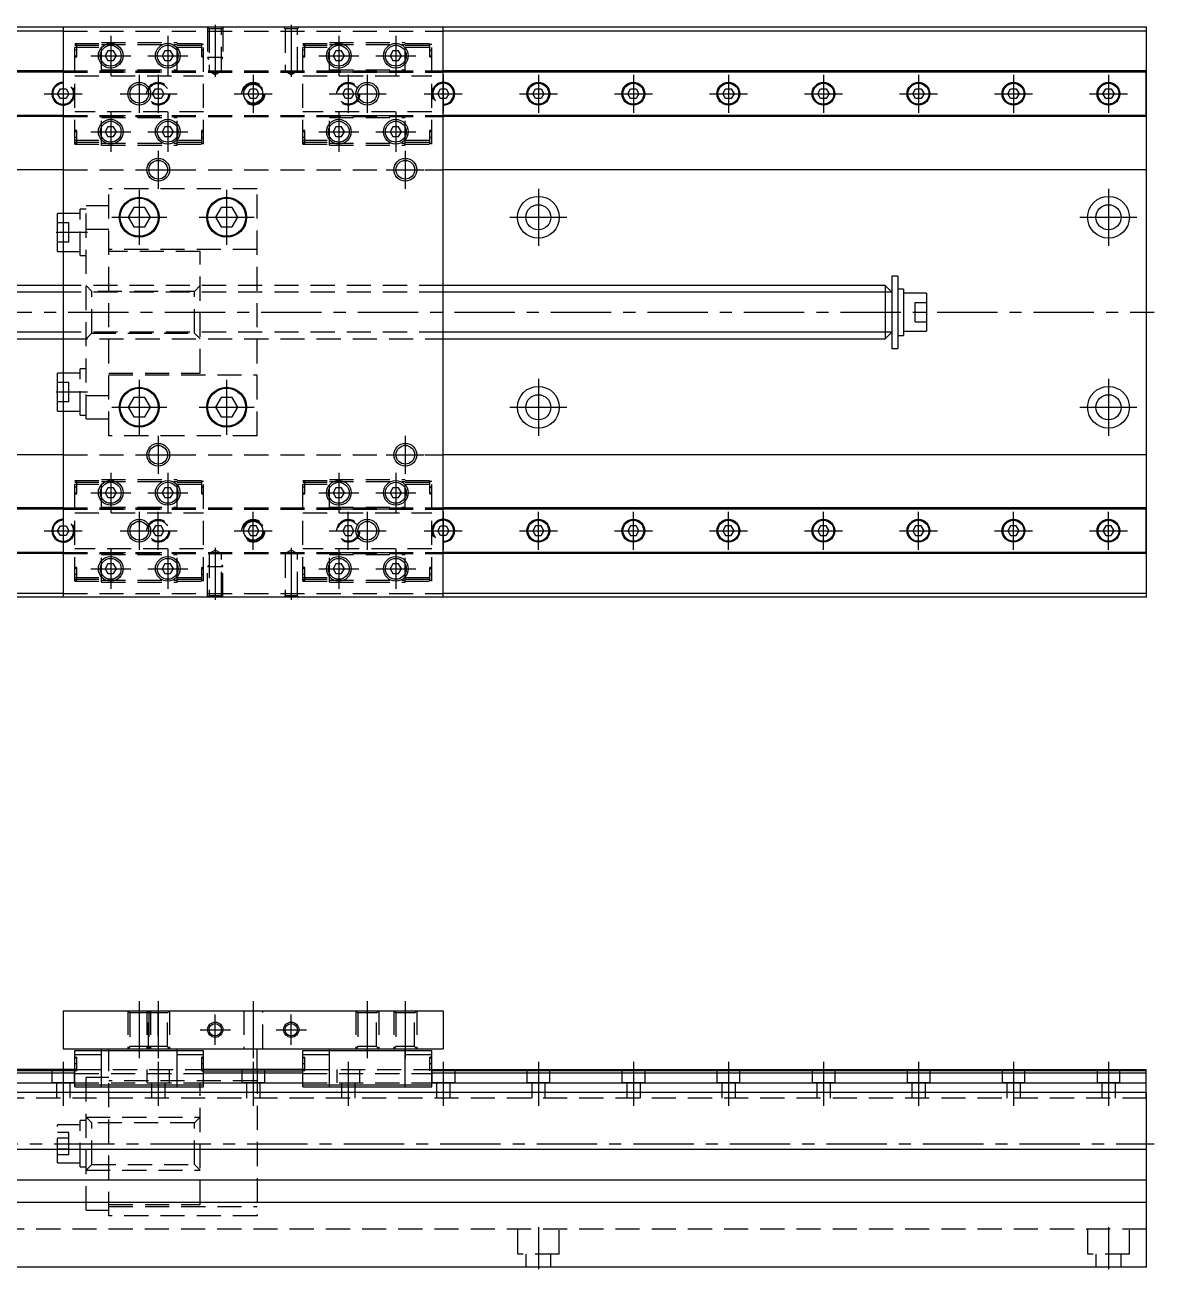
# Model space of a CAD drawing. Extents: x -2 to 832, y -8 to 344.
# Drawn here: x 534.8 to 831.9, y 17 to 344.4 of the extents above; entities that cross this region are included whole.
import ezdxf

# ---------------------------------------------------------------- set-up
doc = ezdxf.new("R2010")
doc.units = 0
doc.header["$LTSCALE"] = 0.5
doc.linetypes.add('CENTER', pattern=[50.8, 31.75, -6.35, 6.35, -6.35])
doc.linetypes.add('DASHED', pattern=[19.05, 12.7, -6.35])
for name, color, linetype in [('MSM_CENTER', 1, 'CENTER'), ('MSM_CONTINUOUS', 7, 'CONTINUOUS'), ('MSM_DASHED', 4, 'DASHED'), ('MSM_NARROW', 5, 'CONTINUOUS')]:
    doc.layers.add(name, color=color, linetype=linetype)

msp = doc.modelspace()

# ---------------------------------------------------------------- linework, layer by layer
at = {"layer": 'MSM_CENTER'}
for p, q in [((584.91, 344.4), (584.91, 330.72)), ((604.91, 344.4), (604.91, 330.72)), ((557.41, 341.53), (557.41, 331.03)), ((572.41, 341.53), (572.41, 331.03)), ((617.41, 341.53), (617.41, 331.03)), ((632.41, 341.53), (632.41, 331.03)), ((548.49, 337.78), (547.94, 337.78)), ((581.89, 337.78), (581.34, 337.78)), ((608.49, 337.78), (607.94, 337.78)), ((641.89, 337.78), (641.34, 337.78)), ((552.16, 336.28), (562.66, 336.28)), ((567.16, 336.28), (577.66, 336.28)), ((612.16, 336.28), (622.66, 336.28)), ((627.16, 336.28), (637.66, 336.28)), ((544.91, 331.28), (544.91, 321.28)), ((564.91, 331.28), (564.91, 321.28)), ((569.91, 331.28), (569.91, 321.28)), ((594.91, 331.28), (594.91, 321.28)), ((619.91, 331.28), (619.91, 321.28)), ((624.91, 331.28), (624.91, 321.28)), ((644.91, 331.28), (644.91, 321.28)), ((669.91, 331.28), (669.91, 321.28)), ((694.91, 331.28), (694.91, 321.28)), ((719.91, 331.28), (719.91, 321.28)), ((744.91, 331.28), (744.91, 321.28)), ((769.91, 331.28), (769.91, 321.28)), ((794.91, 331.28), (794.91, 321.28)), ((819.91, 331.28), (819.91, 321.28)), ((539.91, 326.28), (549.91, 326.28)), ((559.91, 326.28), (574.91, 326.28)), ((589.91, 326.28), (599.91, 326.28)), ((614.91, 326.28), (629.91, 326.28)), ((639.91, 326.28), (649.91, 326.28)), ((664.91, 326.28), (674.91, 326.28)), ((689.91, 326.28), (699.91, 326.28)), ((714.91, 326.28), (724.91, 326.28)), ((739.91, 326.28), (749.91, 326.28)), ((764.91, 326.28), (774.91, 326.28)), ((789.91, 326.28), (799.91, 326.28)), ((814.91, 326.28), (824.91, 326.28)), ((557.41, 321.53), (557.41, 311.03)), ((572.41, 321.53), (572.41, 311.03)), ((617.41, 321.53), (617.41, 311.03)), ((632.41, 321.53), (632.41, 311.03)), ((548.49, 314.78), (547.94, 314.78)), ((552.16, 316.28), (562.66, 316.28)), ((567.16, 316.28), (577.66, 316.28)), ((581.89, 314.78), (581.34, 314.78)), ((608.49, 314.78), (607.94, 314.78)), ((612.16, 316.28), (622.66, 316.28)), ((627.16, 316.28), (637.66, 316.28)), ((641.89, 314.78), (641.34, 314.78)), ((569.91, 311.28), (569.91, 301.28)), ((634.91, 311.28), (634.91, 301.28)), ((564.91, 306.28), (574.91, 306.28)), ((629.91, 306.28), (639.91, 306.28)), ((669.91, 301.28), (669.91, 286.28)), ((819.91, 301.28), (819.91, 286.28)), ((564.91, 301.03), (564.91, 286.53)), ((587.91, 301.03), (587.91, 286.53)), ((557.66, 293.78), (572.16, 293.78)), ((580.66, 293.78), (595.16, 293.78)), ((662.41, 293.78), (677.41, 293.78)), ((812.41, 293.78), (827.41, 293.78)), ((551.29, 289.78), (543.04, 289.78)), ((266.81, 268.78), (831.91, 268.78)), ((564.91, 251.03), (564.91, 236.53)), ((587.91, 251.03), (587.91, 236.53)), ((669.91, 251.28), (669.91, 236.28)), ((819.91, 251.28), (819.91, 236.28)), ((551.29, 247.78), (543.04, 247.78)), ((557.66, 243.78), (572.16, 243.78)), ((580.66, 243.78), (595.16, 243.78)), ((662.41, 243.78), (677.41, 243.78)), ((812.41, 243.78), (827.41, 243.78)), ((569.91, 236.28), (569.91, 226.28)), ((634.91, 236.28), (634.91, 226.28)), ((564.91, 231.28), (574.91, 231.28)), ((629.91, 231.28), (639.91, 231.28)), ((557.41, 226.53), (557.41, 216.03)), ((572.41, 226.53), (572.41, 216.03)), ((617.41, 226.53), (617.41, 216.03)), ((632.41, 226.53), (632.41, 216.03)), ((548.49, 222.78), (547.94, 222.78)), ((581.89, 222.78), (581.34, 222.78)), ((608.49, 222.78), (607.94, 222.78)), ((641.89, 222.78), (641.34, 222.78)), ((552.16, 221.28), (562.66, 221.28)), ((567.16, 221.28), (577.66, 221.28)), ((612.16, 221.28), (622.66, 221.28)), ((627.16, 221.28), (637.66, 221.28)), ((544.91, 216.28), (544.91, 206.28)), ((564.91, 216.28), (564.91, 206.28)), ((569.91, 206.28), (569.91, 216.28)), ((594.91, 206.28), (594.91, 216.28)), ((619.91, 206.28), (619.91, 216.28)), ((624.91, 216.28), (624.91, 206.28)), ((644.91, 216.28), (644.91, 206.28)), ((669.91, 206.28), (669.91, 216.28)), ((694.91, 206.28), (694.91, 216.28)), ((719.91, 206.28), (719.91, 216.28)), ((744.91, 206.28), (744.91, 216.28)), ((769.91, 206.28), (769.91, 216.28)), ((794.91, 206.28), (794.91, 216.28)), ((819.91, 206.28), (819.91, 216.28)), ((539.91, 211.28), (549.91, 211.28)), ((559.91, 211.28), (574.91, 211.28)), ((589.91, 211.28), (599.91, 211.28)), ((614.91, 211.28), (629.91, 211.28)), ((639.91, 211.28), (649.91, 211.28)), ((664.91, 211.28), (674.91, 211.28)), ((689.91, 211.28), (699.91, 211.28)), ((714.91, 211.28), (724.91, 211.28)), ((739.91, 211.28), (749.91, 211.28)), ((764.91, 211.28), (774.91, 211.28)), ((789.91, 211.28), (799.91, 211.28)), ((814.91, 211.28), (824.91, 211.28)), ((557.41, 206.53), (557.41, 196.03)), ((572.41, 206.53), (572.41, 196.03)), ((584.91, 206.83), (584.91, 193.15)), ((604.91, 206.83), (604.91, 193.15)), ((617.41, 206.53), (617.41, 196.03)), ((632.41, 206.53), (632.41, 196.03)), ((548.49, 199.78), (547.94, 199.78)), ((552.16, 201.28), (562.66, 201.28)), ((567.16, 201.28), (577.66, 201.28)), ((581.89, 199.78), (581.34, 199.78)), ((608.49, 199.78), (607.94, 199.78)), ((612.16, 201.28), (622.66, 201.28)), ((627.16, 201.28), (637.66, 201.28)), ((641.89, 199.78), (641.34, 199.78)), ((564.91, 87.5), (564.91, 72.5)), ((569.91, 87.5), (569.91, 72.5)), ((594.91, 87.5), (594.91, 72.5)), ((624.91, 87.5), (624.91, 72.5)), ((634.91, 87.5), (634.91, 72.5)), ((584.91, 76), (584.91, 84)), ((604.91, 76), (604.91, 84)), ((580.91, 80), (588.91, 80)), ((600.91, 80), (608.91, 80)), ((544.91, 71.5), (544.91, 60)), ((548.49, 71), (547.94, 71)), ((569.91, 71.5), (569.91, 60)), ((581.89, 71), (581.34, 71)), ((594.91, 71.5), (594.91, 60)), ((608.49, 71), (607.94, 71)), ((619.91, 71.5), (619.91, 60)), ((641.89, 71), (641.34, 71)), ((644.91, 71.5), (644.91, 60)), ((669.91, 71.5), (669.91, 60)), ((694.91, 71.5), (694.91, 60)), ((719.91, 71.5), (719.91, 60)), ((744.91, 71.5), (744.91, 60)), ((769.91, 71.5), (769.91, 60)), ((794.91, 71.5), (794.91, 60)), ((819.91, 71.5), (819.91, 60)), ((288.51, 50), (831.91, 50)), ((669.91, 28), (669.91, 17)), ((819.91, 28), (819.91, 17))]:
    msp.add_line(p, q, dxfattribs=at)
at = {"layer": 'MSM_CONTINUOUS'}
for p, q in [((829.91, 343.78), (359.96, 343.78)), ((544.91, 343.78), (544.91, 193.78)), ((644.91, 193.78), (644.91, 343.78)), ((829.91, 193.78), (829.91, 343.78)), ((544.91, 342.78), (359.91, 342.78)), ((829.91, 342.78), (644.91, 342.78)), ((556.67, 337.56), (555.94, 336.28)), ((558.15, 337.56), (556.67, 337.56)), ((558.89, 336.28), (558.15, 337.56)), ((571.67, 337.56), (570.94, 336.28)), ((573.15, 337.56), (571.67, 337.56)), ((573.89, 336.28), (573.15, 337.56)), ((616.67, 337.56), (615.94, 336.28)), ((618.15, 337.56), (616.67, 337.56)), ((618.89, 336.28), (618.15, 337.56)), ((631.67, 337.56), (630.94, 336.28)), ((633.15, 337.56), (631.67, 337.56)), ((633.89, 336.28), (633.15, 337.56)), ((555.94, 336.28), (556.67, 335)), ((556.67, 335), (558.15, 335)), ((558.15, 335), (558.89, 336.28)), ((570.94, 336.28), (571.67, 335)), ((571.67, 335), (573.15, 335)), ((573.15, 335), (573.89, 336.28)), ((615.94, 336.28), (616.67, 335)), ((616.67, 335), (618.15, 335)), ((618.15, 335), (618.89, 336.28)), ((630.94, 336.28), (631.67, 335)), ((631.67, 335), (633.15, 335)), ((633.15, 335), (633.89, 336.28)), ((544.91, 332.28), (359.91, 332.28)), ((544.91, 331.98), (359.91, 331.98)), ((829.91, 332.28), (644.91, 332.28)), ((829.86, 331.98), (644.91, 331.98)), ((829.86, 320.28), (829.86, 332.28)), ((543.44, 326.28), (544.17, 327.56)), ((544.17, 327.56), (544.91, 327.56)), ((593.44, 326.28), (594.17, 327.56)), ((594.17, 327.56), (595.65, 327.56)), ((595.65, 327.56), (596.39, 326.28)), ((644.91, 327.56), (645.65, 327.56)), ((645.65, 327.56), (646.39, 326.28)), ((668.44, 326.28), (669.17, 327.56)), ((669.17, 327.56), (670.65, 327.56)), ((670.65, 327.56), (671.39, 326.28)), ((693.44, 326.28), (694.17, 327.56)), ((694.17, 327.56), (695.65, 327.56)), ((695.65, 327.56), (696.39, 326.28)), ((718.44, 326.28), (719.17, 327.56)), ((719.17, 327.56), (720.65, 327.56)), ((720.65, 327.56), (721.39, 326.28)), ((743.44, 326.28), (744.17, 327.56)), ((744.17, 327.56), (745.65, 327.56)), ((745.65, 327.56), (746.39, 326.28)), ((768.44, 326.28), (769.17, 327.56)), ((769.17, 327.56), (770.65, 327.56)), ((770.65, 327.56), (771.39, 326.28)), ((793.44, 326.28), (794.17, 327.56)), ((794.17, 327.56), (795.65, 327.56)), ((795.65, 327.56), (796.39, 326.28)), ((818.44, 326.28), (819.17, 327.56)), ((819.17, 327.56), (820.65, 327.56)), ((820.65, 327.56), (821.39, 326.28)), ((544.17, 325), (543.44, 326.28)), ((544.91, 325), (544.17, 325)), ((594.17, 325), (593.44, 326.28)), ((595.65, 325), (594.17, 325)), ((596.39, 326.28), (595.65, 325)), ((645.65, 325), (644.91, 325)), ((646.39, 326.28), (645.65, 325)), ((669.17, 325), (668.44, 326.28)), ((670.65, 325), (669.17, 325)), ((671.39, 326.28), (670.65, 325)), ((694.17, 325), (693.44, 326.28)), ((695.65, 325), (694.17, 325)), ((696.39, 326.28), (695.65, 325)), ((719.17, 325), (718.44, 326.28)), ((720.65, 325), (719.17, 325)), ((721.39, 326.28), (720.65, 325)), ((744.17, 325), (743.44, 326.28)), ((745.65, 325), (744.17, 325)), ((746.39, 326.28), (745.65, 325)), ((769.17, 325), (768.44, 326.28)), ((770.65, 325), (769.17, 325)), ((771.39, 326.28), (770.65, 325)), ((794.17, 325), (793.44, 326.28)), ((795.65, 325), (794.17, 325)), ((796.39, 326.28), (795.65, 325)), ((819.17, 325), (818.44, 326.28)), ((820.65, 325), (819.17, 325)), ((821.39, 326.28), (820.65, 325)), ((544.91, 320.58), (359.91, 320.58)), ((544.91, 320.28), (359.91, 320.28)), ((829.86, 320.58), (644.91, 320.58)), ((829.86, 320.28), (644.91, 320.28)), ((556.67, 317.56), (555.94, 316.28)), ((555.94, 316.28), (556.67, 315)), ((558.15, 317.56), (556.67, 317.56)), ((556.67, 315), (558.15, 315)), ((558.89, 316.28), (558.15, 317.56)), ((558.15, 315), (558.89, 316.28)), ((571.67, 317.56), (570.94, 316.28)), ((570.94, 316.28), (571.67, 315)), ((573.15, 317.56), (571.67, 317.56)), ((571.67, 315), (573.15, 315)), ((573.89, 316.28), (573.15, 317.56)), ((573.15, 315), (573.89, 316.28)), ((616.67, 317.56), (615.94, 316.28)), ((615.94, 316.28), (616.67, 315)), ((618.15, 317.56), (616.67, 317.56)), ((616.67, 315), (618.15, 315)), ((618.89, 316.28), (618.15, 317.56)), ((618.15, 315), (618.89, 316.28)), ((631.67, 317.56), (630.94, 316.28)), ((630.94, 316.28), (631.67, 315)), ((633.15, 317.56), (631.67, 317.56)), ((631.67, 315), (633.15, 315)), ((633.89, 316.28), (633.15, 317.56)), ((633.15, 315), (633.89, 316.28)), ((544.91, 306.28), (359.91, 306.28)), ((829.91, 306.28), (644.91, 306.28)), ((543.41, 284.78), (543.41, 294.78)), ((544.91, 294.78), (543.41, 294.78)), ((563.45, 296.32), (561.98, 293.78)), ((566.38, 296.32), (563.45, 296.32)), ((567.85, 293.78), (566.38, 296.32)), ((586.45, 296.32), (584.98, 293.78)), ((589.38, 296.32), (586.45, 296.32)), ((590.85, 293.78), (589.38, 296.32)), ((561.98, 293.78), (563.45, 291.24)), ((566.38, 291.24), (567.85, 293.78)), ((584.98, 293.78), (586.45, 291.24)), ((589.38, 291.24), (590.85, 293.78)), ((563.45, 291.24), (566.38, 291.24)), ((586.45, 291.24), (589.38, 291.24)), ((543.41, 284.78), (544.91, 284.78)), ((544.91, 275.78), (359.91, 275.78)), ((761.16, 275.78), (644.91, 275.78)), ((762.91, 274.03), (761.16, 275.78)), ((761.16, 275.78), (761.16, 261.78)), ((762.91, 278.28), (762.91, 259.28)), ((764.51, 278.28), (762.91, 278.28)), ((764.51, 278.28), (764.51, 259.28)), ((766.01, 274.88), (764.51, 274.88)), ((766.01, 274.88), (766.01, 262.68)), ((772.01, 273.78), (766.01, 273.78)), ((772.01, 273.78), (772.01, 263.78)), ((761.16, 261.78), (762.91, 263.53)), ((764.51, 262.68), (766.01, 262.68)), ((766.01, 263.78), (772.01, 263.78)), ((359.91, 261.78), (544.91, 261.78)), ((644.91, 261.78), (761.16, 261.78)), ((762.91, 259.28), (764.51, 259.28)), ((544.91, 252.78), (543.41, 252.78)), ((543.41, 242.78), (543.41, 252.78)), ((563.45, 246.32), (561.98, 243.78)), ((566.38, 246.32), (563.45, 246.32)), ((567.85, 243.78), (566.38, 246.32)), ((586.45, 246.32), (584.98, 243.78)), ((589.38, 246.32), (586.45, 246.32)), ((590.85, 243.78), (589.38, 246.32)), ((543.41, 242.78), (544.91, 242.78)), ((561.98, 243.78), (563.45, 241.24)), ((566.38, 241.24), (567.85, 243.78)), ((584.98, 243.78), (586.45, 241.24)), ((589.38, 241.24), (590.85, 243.78)), ((563.45, 241.24), (566.38, 241.24)), ((586.45, 241.24), (589.38, 241.24)), ((544.91, 231.28), (359.91, 231.28)), ((829.91, 231.28), (644.91, 231.28)), ((556.67, 222.56), (555.94, 221.28)), ((555.94, 221.28), (556.67, 220)), ((558.15, 222.56), (556.67, 222.56)), ((556.67, 220), (558.15, 220)), ((558.89, 221.28), (558.15, 222.56)), ((558.15, 220), (558.89, 221.28)), ((571.67, 222.56), (570.94, 221.28)), ((570.94, 221.28), (571.67, 220)), ((573.15, 222.56), (571.67, 222.56)), ((571.67, 220), (573.15, 220)), ((573.89, 221.28), (573.15, 222.56)), ((573.15, 220), (573.89, 221.28)), ((616.67, 222.56), (615.94, 221.28)), ((615.94, 221.28), (616.67, 220)), ((618.15, 222.56), (616.67, 222.56)), ((616.67, 220), (618.15, 220)), ((618.89, 221.28), (618.15, 222.56)), ((618.15, 220), (618.89, 221.28)), ((631.67, 222.56), (630.94, 221.28)), ((630.94, 221.28), (631.67, 220)), ((633.15, 222.56), (631.67, 222.56)), ((631.67, 220), (633.15, 220)), ((633.89, 221.28), (633.15, 222.56)), ((633.15, 220), (633.89, 221.28)), ((544.91, 217.28), (359.91, 217.28)), ((544.91, 216.98), (359.91, 216.98)), ((829.86, 217.28), (644.91, 217.28)), ((829.86, 216.98), (644.91, 216.98)), ((829.86, 205.28), (829.86, 217.28)), ((543.44, 211.28), (544.17, 212.56)), ((544.17, 210), (543.44, 211.28)), ((544.17, 212.56), (544.91, 212.56)), ((544.91, 210), (544.17, 210)), ((594.17, 212.56), (593.44, 211.28)), ((593.44, 211.28), (594.17, 210)), ((595.65, 212.56), (594.17, 212.56)), ((594.17, 210), (595.65, 210)), ((596.39, 211.28), (595.65, 212.56)), ((595.65, 210), (596.39, 211.28)), ((644.91, 212.56), (645.65, 212.56)), ((645.65, 210), (644.91, 210)), ((645.65, 212.56), (646.39, 211.28)), ((646.39, 211.28), (645.65, 210)), ((669.17, 212.56), (668.44, 211.28)), ((668.44, 211.28), (669.17, 210)), ((670.65, 212.56), (669.17, 212.56)), ((669.17, 210), (670.65, 210)), ((671.39, 211.28), (670.65, 212.56)), ((670.65, 210), (671.39, 211.28)), ((694.17, 212.56), (693.44, 211.28)), ((693.44, 211.28), (694.17, 210)), ((695.65, 212.56), (694.17, 212.56)), ((694.17, 210), (695.65, 210)), ((696.39, 211.28), (695.65, 212.56)), ((695.65, 210), (696.39, 211.28)), ((719.17, 212.56), (718.44, 211.28)), ((718.44, 211.28), (719.17, 210)), ((720.65, 212.56), (719.17, 212.56)), ((719.17, 210), (720.65, 210)), ((721.39, 211.28), (720.65, 212.56)), ((720.65, 210), (721.39, 211.28)), ((744.17, 212.56), (743.44, 211.28)), ((743.44, 211.28), (744.17, 210)), ((745.65, 212.56), (744.17, 212.56)), ((744.17, 210), (745.65, 210)), ((746.39, 211.28), (745.65, 212.56)), ((745.65, 210), (746.39, 211.28)), ((769.17, 212.56), (768.44, 211.28)), ((768.44, 211.28), (769.17, 210)), ((770.65, 212.56), (769.17, 212.56)), ((769.17, 210), (770.65, 210)), ((771.39, 211.28), (770.65, 212.56)), ((770.65, 210), (771.39, 211.28)), ((794.17, 212.56), (793.44, 211.28)), ((793.44, 211.28), (794.17, 210)), ((795.65, 212.56), (794.17, 212.56)), ((794.17, 210), (795.65, 210)), ((796.39, 211.28), (795.65, 212.56)), ((795.65, 210), (796.39, 211.28)), ((819.17, 212.56), (818.44, 211.28)), ((818.44, 211.28), (819.17, 210)), ((820.65, 212.56), (819.17, 212.56)), ((819.17, 210), (820.65, 210)), ((821.39, 211.28), (820.65, 212.56)), ((820.65, 210), (821.39, 211.28)), ((544.91, 205.58), (359.91, 205.58)), ((544.91, 205.28), (359.91, 205.28)), ((829.86, 205.58), (644.91, 205.58)), ((829.91, 205.28), (644.91, 205.28)), ((556.67, 202.56), (555.94, 201.28)), ((555.94, 201.28), (556.67, 200)), ((558.15, 202.56), (556.67, 202.56)), ((556.67, 200), (558.15, 200)), ((558.89, 201.28), (558.15, 202.56)), ((558.15, 200), (558.89, 201.28)), ((571.67, 202.56), (570.94, 201.28)), ((570.94, 201.28), (571.67, 200)), ((573.15, 202.56), (571.67, 202.56)), ((571.67, 200), (573.15, 200)), ((573.89, 201.28), (573.15, 202.56)), ((573.15, 200), (573.89, 201.28)), ((616.67, 202.56), (615.94, 201.28)), ((615.94, 201.28), (616.67, 200)), ((618.15, 202.56), (616.67, 202.56)), ((616.67, 200), (618.15, 200)), ((618.89, 201.28), (618.15, 202.56)), ((618.15, 200), (618.89, 201.28)), ((631.67, 202.56), (630.94, 201.28)), ((630.94, 201.28), (631.67, 200)), ((633.15, 202.56), (631.67, 202.56)), ((631.67, 200), (633.15, 200)), ((633.89, 201.28), (633.15, 202.56)), ((633.15, 200), (633.89, 201.28)), ((544.91, 194.78), (359.91, 194.78)), ((829.91, 193.78), (359.96, 193.78)), ((829.91, 194.78), (644.91, 194.78)), ((544.91, 85), (544.91, 75)), ((544.91, 85), (644.91, 85)), ((644.91, 85), (644.91, 75)), ((544.91, 75), (644.91, 75)), ((547.96, 74.5), (581.86, 74.5)), ((547.96, 65), (547.96, 74.5)), ((547.96, 73.5), (554.96, 73.5)), ((547.96, 72.8), (548.46, 72.8)), ((548.46, 72.5), (547.96, 72.5)), ((548.46, 69.2), (548.46, 72.8)), ((554.96, 65), (554.96, 75)), ((574.86, 65), (574.86, 75)), ((574.86, 73.5), (581.86, 73.5)), ((581.36, 69.2), (581.36, 72.8)), ((581.86, 72.8), (581.36, 72.8)), ((581.86, 72.5), (581.36, 72.5)), ((581.86, 65), (581.86, 74.5)), ((595.91, 69.5), (595.91, 75)), ((607.96, 65), (607.96, 74.5)), ((607.96, 74.5), (641.86, 74.5)), ((607.96, 73.5), (614.96, 73.5)), ((607.96, 72.8), (608.46, 72.8)), ((608.46, 72.5), (607.96, 72.5)), ((608.46, 69.2), (608.46, 72.8)), ((614.96, 65), (614.96, 75)), ((634.86, 65), (634.86, 75)), ((634.86, 73.5), (641.86, 73.5)), ((641.86, 72.8), (641.36, 72.8)), ((641.36, 69.2), (641.36, 72.8)), ((641.86, 72.5), (641.36, 72.5)), ((641.86, 65), (641.86, 74.5)), ((548.46, 69.5), (359.91, 69.5)), ((548.46, 69.2), (359.91, 69.2)), ((548.46, 69.2), (547.96, 69.2)), ((608.46, 69.5), (581.36, 69.5)), ((581.36, 69.2), (607.96, 69.2)), ((581.36, 69.2), (581.86, 69.2)), ((608.46, 69.2), (607.96, 69.2)), ((641.36, 69.5), (829.86, 69.5)), ((829.86, 69.2), (641.86, 69.2)), ((829.86, 63.5), (829.86, 69.5)), ((547.96, 68.55), (359.91, 68.55)), ((547.96, 65.95), (359.91, 65.95)), ((547.96, 65.5), (581.86, 65.5)), ((607.96, 68.55), (581.86, 68.55)), ((607.96, 65.95), (581.86, 65.95)), ((607.96, 65.5), (641.86, 65.5)), ((829.86, 68.55), (641.86, 68.55)), ((829.86, 65.95), (641.86, 65.95)), ((829.91, 63.5), (359.91, 63.5)), ((547.96, 65), (581.86, 65)), ((607.96, 65), (641.86, 65)), ((829.91, 17.5), (829.91, 63.5)), ((829.91, 48.5), (359.91, 48.5)), ((359.91, 40.5), (829.91, 40.5)), ((829.91, 34.5), (359.91, 34.5)), ((829.91, 17.5), (359.91, 17.5))]:
    msp.add_line(p, q, dxfattribs=at)
for centre, radius in [((557.41, 336.28), 3.25), ((557.41, 336.28), 2.75), ((572.41, 336.28), 3.25), ((572.41, 336.28), 2.75), ((617.41, 336.28), 3.25), ((617.41, 336.28), 2.75), ((632.41, 336.28), 3.25), ((632.41, 336.28), 2.75), ((564.91, 326.28), 2.46), ((594.91, 326.28), 2.5), ((624.91, 326.28), 2.46), ((669.91, 326.28), 3), ((669.91, 326.28), 2.75), ((694.91, 326.28), 3), ((694.91, 326.28), 2.75), ((719.91, 326.28), 3), ((719.91, 326.28), 2.75), ((744.91, 326.28), 3), ((744.91, 326.28), 2.75), ((769.91, 326.28), 3), ((769.91, 326.28), 2.75), ((794.91, 326.28), 3), ((794.91, 326.28), 2.75), ((819.91, 326.28), 3), ((819.91, 326.28), 2.75), ((557.41, 316.28), 3.25), ((557.41, 316.28), 2.75), ((572.41, 316.28), 3.25), ((572.41, 316.28), 2.75), ((617.41, 316.28), 3.25), ((617.41, 316.28), 2.75), ((632.41, 316.28), 3.25), ((632.41, 316.28), 2.75), ((569.91, 306.28), 2.46), ((634.91, 306.28), 2.46), ((564.91, 293.78), 5.25), ((564.91, 293.78), 5), ((587.91, 293.78), 5.25), ((587.91, 293.78), 5), ((669.91, 293.78), 5.5), ((819.91, 293.78), 5.5), ((669.91, 293.78), 3.3), ((819.91, 293.78), 3.3), ((564.91, 243.78), 5.25), ((587.91, 243.78), 5.25), ((669.91, 243.78), 5.5), ((819.91, 243.78), 5.5), ((564.91, 243.78), 5), ((587.91, 243.78), 5), ((669.91, 243.78), 3.3), ((819.91, 243.78), 3.3), ((569.91, 231.28), 2.46), ((634.91, 231.28), 2.46), ((557.41, 221.28), 3.25), ((557.41, 221.28), 2.75), ((572.41, 221.28), 3.25), ((572.41, 221.28), 2.75), ((617.41, 221.28), 3.25), ((617.41, 221.28), 2.75), ((632.41, 221.28), 3.25), ((632.41, 221.28), 2.75), ((564.91, 211.28), 2.46), ((594.91, 211.28), 2.5), ((624.91, 211.28), 2.46), ((669.91, 211.28), 3), ((669.91, 211.28), 2.75), ((694.91, 211.28), 3), ((694.91, 211.28), 2.75), ((719.91, 211.28), 3), ((719.91, 211.28), 2.75), ((744.91, 211.28), 3), ((744.91, 211.28), 2.75), ((769.91, 211.28), 3), ((769.91, 211.28), 2.75), ((794.91, 211.28), 3), ((794.91, 211.28), 2.75), ((819.91, 211.28), 3), ((819.91, 211.28), 2.75), ((557.41, 201.28), 3.25), ((557.41, 201.28), 2.75), ((572.41, 201.28), 3.25), ((572.41, 201.28), 2.75), ((617.41, 201.28), 3.25), ((617.41, 201.28), 2.75), ((632.41, 201.28), 3.25), ((632.41, 201.28), 2.75), ((584.91, 80), 1.62), ((604.91, 80), 1.62)]:
    msp.add_circle(centre, radius, dxfattribs=at)
for centre, radius, start, end in [((544.91, 326.28), 3, 90, 270), ((544.91, 326.28), 2.75, 90, 270), ((644.91, 326.28), 3, 270, 90), ((644.91, 326.28), 2.75, 270, 90), ((544.91, 211.28), 3, 90, 270), ((544.91, 211.28), 2.75, 90, 270), ((644.91, 211.28), 3, 270, 90), ((644.91, 211.28), 2.75, 270, 90)]:
    msp.add_arc(centre, radius, start, end, dxfattribs=at)
at = {"layer": 'MSM_DASHED'}
for p, q in [((582.91, 343.78), (583.29, 343.4)), ((582.91, 343.78), (582.91, 335.78)), ((586.53, 343.4), (586.91, 343.78)), ((586.91, 343.78), (586.91, 335.78)), ((602.91, 343.78), (603.29, 343.4)), ((606.53, 343.4), (606.91, 343.78)), ((544.91, 342.78), (644.91, 342.78)), ((583.29, 343.4), (583.29, 332.28)), ((586.53, 343.4), (583.29, 343.4)), ((586.53, 332.28), (586.53, 343.4)), ((603.29, 343.4), (603.29, 332.28)), ((606.53, 343.4), (603.29, 343.4)), ((606.53, 332.28), (606.53, 343.4)), ((547.96, 313.03), (547.96, 339.53)), ((547.96, 339.53), (554.96, 339.53)), ((548.46, 339.28), (547.96, 339.28)), ((547.96, 339.03), (554.96, 339.03)), ((547.96, 338.53), (554.96, 338.53)), ((548.46, 337.78), (547.96, 337.78)), ((548.46, 335.98), (548.46, 339.53)), ((554.96, 339.78), (574.86, 339.78)), ((554.96, 332.03), (554.96, 339.78)), ((554.96, 339.28), (574.86, 339.28)), ((574.86, 332.03), (574.86, 339.78)), ((574.86, 339.53), (581.86, 339.53)), ((574.86, 339.03), (581.86, 339.03)), ((574.86, 338.53), (581.86, 338.53)), ((581.36, 335.98), (581.36, 339.53)), ((581.86, 339.28), (581.36, 339.28)), ((581.36, 337.78), (581.86, 337.78)), ((581.86, 313.03), (581.86, 339.53)), ((607.96, 339.53), (614.96, 339.53)), ((607.96, 313.03), (607.96, 339.53)), ((608.46, 339.28), (607.96, 339.28)), ((607.96, 339.03), (614.96, 339.03)), ((607.96, 338.53), (614.96, 338.53)), ((608.46, 337.78), (607.96, 337.78)), ((608.46, 335.98), (608.46, 339.53)), ((614.96, 339.78), (634.86, 339.78)), ((614.96, 332.03), (614.96, 339.78)), ((614.96, 339.28), (634.86, 339.28)), ((634.86, 332.03), (634.86, 339.78)), ((634.86, 339.53), (641.86, 339.53)), ((634.86, 339.03), (641.86, 339.03)), ((634.86, 338.53), (641.86, 338.53)), ((641.36, 335.98), (641.36, 339.53)), ((641.86, 339.28), (641.36, 339.28)), ((641.36, 337.78), (641.86, 337.78)), ((641.86, 313.03), (641.86, 339.53)), ((547.96, 336.28), (548.46, 336.28)), ((547.96, 335.98), (548.46, 335.98)), ((581.36, 336.28), (581.86, 336.28)), ((581.36, 335.98), (581.86, 335.98)), ((586.91, 335.78), (582.91, 335.78)), ((583.29, 335.28), (582.91, 335.78)), ((586.53, 335.28), (586.91, 335.78)), ((607.96, 336.28), (608.46, 336.28)), ((607.96, 335.98), (608.46, 335.98)), ((641.36, 336.28), (641.86, 336.28)), ((641.36, 335.98), (641.86, 335.98)), ((544.91, 332.28), (644.91, 332.28)), ((544.91, 331.98), (644.91, 331.98)), ((547.96, 331.03), (581.86, 331.03)), ((554.96, 332.53), (574.86, 332.53)), ((554.96, 332.03), (574.86, 332.03)), ((583.29, 332.28), (584.91, 331.34)), ((584.91, 331.34), (586.53, 332.28)), ((603.29, 332.28), (604.91, 331.34)), ((604.91, 331.34), (606.53, 332.28)), ((607.96, 331.03), (641.86, 331.03)), ((614.96, 332.53), (634.86, 332.53)), ((614.96, 332.03), (634.86, 332.03)), ((544.91, 329.43), (544.91, 323.13)), ((544.91, 327.56), (545.65, 327.56)), ((545.65, 327.56), (546.39, 326.28)), ((568.44, 326.28), (569.17, 327.56)), ((569.17, 327.56), (570.65, 327.56)), ((570.65, 327.56), (571.39, 326.28)), ((618.44, 326.28), (619.17, 327.56)), ((619.17, 327.56), (620.65, 327.56)), ((620.65, 327.56), (621.39, 326.28)), ((643.44, 326.28), (644.17, 327.56)), ((644.17, 327.56), (644.91, 327.56)), ((545.65, 325), (544.91, 325)), ((546.39, 326.28), (545.65, 325)), ((569.17, 325), (568.44, 326.28)), ((570.65, 325), (569.17, 325)), ((571.39, 326.28), (570.65, 325)), ((619.17, 325), (618.44, 326.28)), ((620.65, 325), (619.17, 325)), ((621.39, 326.28), (620.65, 325)), ((644.17, 325), (643.44, 326.28)), ((644.91, 325), (644.17, 325)), ((581.86, 321.53), (547.96, 321.53)), ((641.86, 321.53), (607.96, 321.53)), ((544.91, 320.58), (644.91, 320.58)), ((544.91, 320.28), (644.91, 320.28)), ((554.96, 320.53), (574.86, 320.53)), ((554.96, 312.78), (554.96, 320.53)), ((554.96, 320.03), (574.86, 320.03)), ((574.86, 312.78), (574.86, 320.53)), ((614.96, 320.53), (634.86, 320.53)), ((614.96, 312.78), (614.96, 320.53)), ((614.96, 320.03), (634.86, 320.03)), ((634.86, 312.78), (634.86, 320.53)), ((548.46, 316.58), (547.96, 316.58)), ((548.46, 316.28), (547.96, 316.28)), ((548.46, 314.78), (547.96, 314.78)), ((548.46, 313.03), (548.46, 316.58)), ((581.36, 313.03), (581.36, 316.58)), ((581.86, 316.58), (581.36, 316.58)), ((581.86, 316.28), (581.36, 316.28)), ((581.36, 314.78), (581.86, 314.78)), ((608.46, 316.58), (607.96, 316.58)), ((608.46, 316.28), (607.96, 316.28)), ((608.46, 314.78), (607.96, 314.78)), ((608.46, 313.03), (608.46, 316.58)), ((641.36, 313.03), (641.36, 316.58)), ((641.86, 316.58), (641.36, 316.58)), ((641.86, 316.28), (641.36, 316.28)), ((641.36, 314.78), (641.86, 314.78)), ((547.96, 314.03), (554.96, 314.03)), ((547.96, 313.53), (554.96, 313.53)), ((547.96, 313.28), (548.46, 313.28)), ((547.96, 313.03), (554.96, 313.03)), ((554.96, 313.28), (574.86, 313.28)), ((554.96, 312.78), (574.86, 312.78)), ((574.86, 314.03), (581.86, 314.03)), ((574.86, 313.53), (581.86, 313.53)), ((574.86, 313.03), (581.86, 313.03)), ((581.36, 313.28), (581.86, 313.28)), ((607.96, 314.03), (614.96, 314.03)), ((607.96, 313.53), (614.96, 313.53)), ((607.96, 313.28), (608.46, 313.28)), ((607.96, 313.03), (614.96, 313.03)), ((614.96, 313.28), (634.86, 313.28)), ((614.96, 312.78), (634.86, 312.78)), ((634.86, 314.03), (641.86, 314.03)), ((634.86, 313.53), (641.86, 313.53)), ((634.86, 313.03), (641.86, 313.03)), ((641.36, 313.28), (641.86, 313.28)), ((544.91, 306.28), (644.91, 306.28)), ((595.91, 301.28), (556.91, 301.28)), ((556.91, 236.28), (556.91, 301.28)), ((595.91, 236.28), (595.91, 301.28)), ((549.41, 294.78), (544.91, 294.78)), ((549.41, 283.68), (549.41, 295.88)), ((550.91, 295.88), (549.41, 295.88)), ((556.91, 296.78), (550.91, 296.78)), ((550.91, 240.78), (550.91, 296.78)), ((546.41, 292.32), (543.41, 292.32)), ((546.41, 287.24), (546.41, 292.32)), ((546.41, 289.78), (543.41, 289.78)), ((550.91, 290.63), (556.91, 290.63)), ((546.41, 287.24), (543.41, 287.24)), ((595.91, 285.28), (556.91, 285.28)), ((544.91, 284.78), (549.41, 284.78)), ((549.41, 283.68), (550.91, 283.68)), ((580.91, 284.78), (556.91, 284.78)), ((580.91, 252.78), (580.91, 284.78)), ((644.91, 275.78), (544.91, 275.78)), ((552.41, 274.28), (550.91, 275.78)), ((580.91, 275.78), (579.41, 274.28)), ((644.91, 274.03), (544.91, 274.03)), ((579.41, 274.28), (552.41, 274.28)), ((552.41, 263.28), (552.41, 274.28)), ((579.41, 263.28), (579.41, 274.28)), ((769.01, 271.32), (772.01, 271.32)), ((769.01, 266.24), (769.01, 271.32)), ((769.01, 268.78), (772.01, 268.78)), ((769.01, 266.24), (772.01, 266.24)), ((644.91, 263.53), (544.91, 263.53)), ((550.91, 261.78), (552.41, 263.28)), ((552.41, 263.28), (579.41, 263.28)), ((579.41, 263.28), (580.91, 261.78)), ((544.91, 261.78), (644.91, 261.78)), ((549.41, 252.78), (544.91, 252.78)), ((549.41, 241.68), (549.41, 253.88)), ((550.91, 253.88), (549.41, 253.88)), ((556.91, 252.78), (580.91, 252.78)), ((556.91, 252.28), (595.91, 252.28)), ((546.41, 250.32), (543.41, 250.32)), ((546.41, 245.24), (546.41, 250.32)), ((546.41, 247.78), (543.41, 247.78)), ((550.91, 246.92), (556.91, 246.92)), ((546.41, 245.24), (543.41, 245.24)), ((544.91, 242.78), (549.41, 242.78)), ((549.41, 241.68), (550.91, 241.68)), ((550.91, 240.78), (556.91, 240.78)), ((595.91, 236.28), (556.91, 236.28)), ((544.91, 231.28), (644.91, 231.28)), ((547.96, 224.53), (554.96, 224.53)), ((547.96, 198.03), (547.96, 224.53)), ((548.46, 224.28), (547.96, 224.28)), ((547.96, 224.03), (554.96, 224.03)), ((547.96, 223.53), (554.96, 223.53)), ((548.46, 222.78), (547.96, 222.78)), ((548.46, 220.98), (548.46, 224.53)), ((554.96, 224.78), (574.86, 224.78)), ((554.96, 217.03), (554.96, 224.78)), ((554.96, 224.28), (574.86, 224.28)), ((574.86, 217.03), (574.86, 224.78)), ((574.86, 224.53), (581.86, 224.53)), ((574.86, 224.03), (581.86, 224.03)), ((574.86, 223.53), (581.86, 223.53)), ((581.36, 220.98), (581.36, 224.53)), ((581.86, 224.28), (581.36, 224.28)), ((581.36, 222.78), (581.86, 222.78)), ((581.86, 198.03), (581.86, 224.53)), ((607.96, 224.53), (614.96, 224.53)), ((607.96, 198.03), (607.96, 224.53)), ((608.46, 224.28), (607.96, 224.28)), ((607.96, 224.03), (614.96, 224.03)), ((607.96, 223.53), (614.96, 223.53)), ((608.46, 222.78), (607.96, 222.78)), ((608.46, 220.98), (608.46, 224.53)), ((614.96, 224.78), (634.86, 224.78)), ((614.96, 217.03), (614.96, 224.78)), ((614.96, 224.28), (634.86, 224.28)), ((634.86, 217.03), (634.86, 224.78)), ((634.86, 224.53), (641.86, 224.53)), ((634.86, 224.03), (641.86, 224.03)), ((634.86, 223.53), (641.86, 223.53)), ((641.36, 220.98), (641.36, 224.53)), ((641.86, 224.28), (641.36, 224.28)), ((641.36, 222.78), (641.86, 222.78)), ((641.86, 198.03), (641.86, 224.53)), ((547.96, 221.28), (548.46, 221.28)), ((547.96, 220.98), (548.46, 220.98)), ((581.36, 221.28), (581.86, 221.28)), ((581.36, 220.98), (581.86, 220.98)), ((607.96, 221.28), (608.46, 221.28)), ((607.96, 220.98), (608.46, 220.98)), ((641.36, 221.28), (641.86, 221.28)), ((641.36, 220.98), (641.86, 220.98)), ((544.91, 217.28), (644.91, 217.28)), ((544.91, 216.98), (644.91, 216.98)), ((554.96, 217.53), (574.86, 217.53)), ((554.96, 217.03), (574.86, 217.03)), ((614.96, 217.53), (634.86, 217.53)), ((614.96, 217.03), (634.86, 217.03)), ((544.91, 214.43), (544.91, 208.13)), ((547.96, 216.03), (581.86, 216.03)), ((607.96, 216.03), (641.86, 216.03)), ((544.91, 212.56), (545.65, 212.56)), ((545.65, 210), (544.91, 210)), ((545.65, 212.56), (546.39, 211.28)), ((546.39, 211.28), (545.65, 210)), ((569.17, 212.56), (568.44, 211.28)), ((568.44, 211.28), (569.17, 210)), ((570.65, 212.56), (569.17, 212.56)), ((569.17, 210), (570.65, 210)), ((571.39, 211.28), (570.65, 212.56)), ((570.65, 210), (571.39, 211.28)), ((619.17, 212.56), (618.44, 211.28)), ((618.44, 211.28), (619.17, 210)), ((620.65, 212.56), (619.17, 212.56)), ((619.17, 210), (620.65, 210)), ((621.39, 211.28), (620.65, 212.56)), ((620.65, 210), (621.39, 211.28)), ((643.44, 211.28), (644.17, 212.56)), ((644.17, 210), (643.44, 211.28)), ((644.17, 212.56), (644.91, 212.56)), ((644.91, 210), (644.17, 210)), ((581.86, 206.53), (547.96, 206.53)), ((641.86, 206.53), (607.96, 206.53)), ((544.91, 205.58), (644.91, 205.58)), ((544.91, 205.28), (644.91, 205.28)), ((554.96, 205.53), (574.86, 205.53)), ((554.96, 197.78), (554.96, 205.53)), ((554.96, 205.03), (574.86, 205.03)), ((574.86, 197.78), (574.86, 205.53)), ((584.91, 206.21), (583.29, 205.28)), ((583.29, 205.28), (583.29, 194.16)), ((586.53, 205.28), (584.91, 206.21)), ((586.53, 194.16), (586.53, 205.28)), ((604.91, 206.21), (603.29, 205.28)), ((603.29, 205.28), (603.29, 194.16)), ((606.53, 205.28), (604.91, 206.21)), ((606.53, 194.16), (606.53, 205.28)), ((614.96, 197.78), (614.96, 205.53)), ((614.96, 205.53), (634.86, 205.53)), ((614.96, 205.03), (634.86, 205.03)), ((634.86, 197.78), (634.86, 205.53)), ((548.46, 201.58), (547.96, 201.58)), ((548.46, 201.28), (547.96, 201.28)), ((548.46, 199.78), (547.96, 199.78)), ((548.46, 198.03), (548.46, 201.58)), ((581.36, 198.03), (581.36, 201.58)), ((581.86, 201.58), (581.36, 201.58)), ((581.86, 201.28), (581.36, 201.28)), ((581.36, 199.78), (581.86, 199.78)), ((583.29, 202.28), (582.91, 201.78)), ((586.91, 201.78), (582.91, 201.78)), ((582.91, 193.78), (582.91, 201.78)), ((586.53, 202.28), (586.91, 201.78)), ((586.91, 193.78), (586.91, 201.78)), ((608.46, 201.58), (607.96, 201.58)), ((608.46, 201.28), (607.96, 201.28)), ((608.46, 199.78), (607.96, 199.78)), ((608.46, 198.03), (608.46, 201.58)), ((641.36, 198.03), (641.36, 201.58)), ((641.86, 201.58), (641.36, 201.58)), ((641.86, 201.28), (641.36, 201.28)), ((641.36, 199.78), (641.86, 199.78)), ((547.96, 199.03), (554.96, 199.03)), ((547.96, 198.53), (554.96, 198.53)), ((547.96, 198.28), (548.46, 198.28)), ((547.96, 198.03), (554.96, 198.03)), ((554.96, 198.28), (574.86, 198.28)), ((554.96, 197.78), (574.86, 197.78)), ((574.86, 199.03), (581.86, 199.03)), ((574.86, 198.53), (581.86, 198.53)), ((574.86, 198.03), (581.86, 198.03)), ((581.36, 198.28), (581.86, 198.28)), ((607.96, 199.03), (614.96, 199.03)), ((607.96, 198.53), (614.96, 198.53)), ((607.96, 198.28), (608.46, 198.28)), ((607.96, 198.03), (614.96, 198.03)), ((614.96, 198.28), (634.86, 198.28)), ((614.96, 197.78), (634.86, 197.78)), ((634.86, 199.03), (641.86, 199.03)), ((634.86, 198.53), (641.86, 198.53)), ((634.86, 198.03), (641.86, 198.03)), ((641.36, 198.28), (641.86, 198.28)), ((544.91, 194.78), (644.91, 194.78)), ((583.29, 194.16), (582.91, 193.78)), ((586.53, 194.16), (583.29, 194.16)), ((586.91, 193.78), (586.53, 194.16)), ((603.29, 194.16), (602.91, 193.78)), ((606.53, 194.16), (603.29, 194.16)), ((606.91, 193.78), (606.53, 194.16)), ((561.91, 85), (562.45, 84.46)), ((561.91, 85), (561.91, 75)), ((562.45, 84.46), (562.45, 75.54)), ((567.37, 84.46), (562.45, 84.46)), ((566.91, 85), (567.45, 84.46)), ((566.91, 85), (566.91, 75)), ((567.37, 84.46), (567.91, 85)), ((567.37, 75.54), (567.37, 84.46)), ((567.45, 84.46), (567.45, 75.54)), ((572.37, 84.46), (567.45, 84.46)), ((567.91, 85), (567.91, 75)), ((569.91, 78.4), (569.91, 84.4)), ((572.37, 84.46), (572.91, 85)), ((572.37, 75.54), (572.37, 84.46)), ((572.91, 85), (572.91, 75)), ((592.41, 85), (592.41, 75)), ((597.41, 75), (597.41, 85)), ((621.91, 85), (622.45, 84.46)), ((621.91, 85), (621.91, 75)), ((622.45, 84.46), (622.45, 75.54)), ((627.37, 84.46), (622.45, 84.46)), ((627.37, 84.46), (627.91, 85)), ((627.37, 75.54), (627.37, 84.46)), ((627.91, 85), (627.91, 75)), ((631.91, 85), (632.45, 84.46)), ((631.91, 85), (631.91, 75)), ((632.45, 84.46), (632.45, 75.54)), ((637.37, 84.46), (632.45, 84.46)), ((637.37, 84.46), (637.91, 85)), ((637.37, 75.54), (637.37, 84.46)), ((637.91, 85), (637.91, 75)), ((562.45, 75.54), (561.91, 75)), ((567.37, 75.54), (562.45, 75.54)), ((567.45, 75.54), (566.91, 75)), ((567.91, 75), (567.37, 75.54)), ((572.37, 75.54), (567.45, 75.54)), ((572.91, 75), (572.37, 75.54)), ((622.45, 75.54), (621.91, 75)), ((627.37, 75.54), (622.45, 75.54)), ((627.91, 75), (627.37, 75.54)), ((632.45, 75.54), (631.91, 75)), ((637.37, 75.54), (632.45, 75.54)), ((637.91, 75), (637.37, 75.54)), ((556.91, 31), (556.91, 75)), ((541.91, 69.5), (541.91, 66)), ((547.91, 66), (547.91, 69.5)), ((548.46, 69.5), (581.36, 69.5)), ((566.91, 69.5), (566.91, 66)), ((572.91, 66), (572.91, 69.5)), ((591.91, 69.5), (591.91, 66)), ((595.91, 69.5), (595.91, 31)), ((597.91, 66), (597.91, 69.5)), ((608.46, 69.5), (641.36, 69.5)), ((616.91, 69.5), (616.91, 66)), ((622.91, 66), (622.91, 69.5)), ((641.91, 69.5), (641.91, 66)), ((647.91, 69.5), (647.91, 66)), ((666.91, 69.5), (666.91, 66)), ((672.91, 66), (672.91, 69.5)), ((691.91, 69.5), (691.91, 66)), ((697.91, 69.5), (697.91, 66)), ((716.91, 69.5), (716.91, 66)), ((722.91, 66), (722.91, 69.5)), ((741.91, 69.5), (741.91, 66)), ((747.91, 69.5), (747.91, 66)), ((766.91, 69.5), (766.91, 66)), ((772.91, 69.5), (772.91, 66)), ((791.91, 69.5), (791.91, 66)), ((797.91, 66), (797.91, 69.5)), ((816.91, 69.5), (816.91, 66)), ((822.91, 66), (822.91, 69.5)), ((547.91, 66), (541.91, 66)), ((543.16, 66), (543.16, 62)), ((546.66, 66), (546.66, 62)), ((547.96, 68.5), (581.86, 68.5)), ((547.96, 66), (581.86, 66)), ((550.91, 67.5), (556.91, 67.5)), ((550.91, 32.5), (550.91, 67.5)), ((595.91, 66.5), (556.91, 66.5)), ((568.16, 66), (568.16, 62)), ((571.66, 66), (571.66, 62)), ((580.91, 34), (580.91, 66)), ((597.91, 66), (591.91, 66)), ((593.16, 66), (593.16, 62)), ((596.66, 66), (596.66, 62)), ((607.96, 68.5), (641.86, 68.5)), ((607.96, 66), (641.86, 66)), ((618.16, 66), (618.16, 62)), ((621.66, 66), (621.66, 62)), ((647.91, 66), (641.91, 66)), ((643.16, 66), (643.16, 62)), ((646.66, 66), (646.66, 62)), ((672.91, 66), (666.91, 66)), ((668.16, 66), (668.16, 62)), ((671.66, 66), (671.66, 62)), ((697.91, 66), (691.91, 66)), ((693.16, 66), (693.16, 62)), ((696.66, 66), (696.66, 62)), ((722.91, 66), (716.91, 66)), ((718.16, 66), (718.16, 62)), ((721.66, 66), (721.66, 62)), ((747.91, 66), (741.91, 66)), ((743.16, 66), (743.16, 62)), ((746.66, 66), (746.66, 62)), ((772.91, 66), (766.91, 66)), ((768.16, 66), (768.16, 62)), ((771.66, 66), (771.66, 62)), ((797.91, 66), (791.91, 66)), ((793.16, 66), (793.16, 62)), ((796.66, 66), (796.66, 62)), ((822.91, 66), (816.91, 66)), ((818.16, 66), (818.16, 62)), ((821.66, 66), (821.66, 62)), ((829.86, 62), (829.86, 63.5)), ((829.91, 62), (359.91, 62)), ((549.41, 43.9), (549.41, 56.1)), ((550.91, 56.1), (549.41, 56.1)), ((552.41, 55.5), (550.91, 57)), ((550.91, 57), (580.91, 57)), ((580.91, 57), (579.41, 55.5)), ((543.41, 45), (543.41, 55)), ((549.41, 55), (543.41, 55)), ((546.41, 52.93), (543.41, 52.93)), ((546.41, 47.07), (546.41, 52.93)), ((579.41, 55.5), (552.41, 55.5)), ((552.41, 44.5), (552.41, 55.5)), ((579.41, 44.5), (579.41, 55.5)), ((546.41, 51.47), (543.41, 51.47)), ((546.41, 48.53), (543.41, 48.53)), ((546.41, 47.07), (543.41, 47.07)), ((543.41, 45), (549.41, 45)), ((549.41, 43.9), (550.91, 43.9)), ((550.91, 43), (552.41, 44.5)), ((550.91, 43), (580.91, 43)), ((552.41, 44.5), (579.41, 44.5)), ((579.41, 44.5), (580.91, 43)), ((556.91, 34), (580.91, 34)), ((556.91, 33.5), (595.91, 33.5)), ((550.91, 32.5), (556.91, 32.5)), ((595.91, 31), (556.91, 31)), ((829.91, 27.5), (359.91, 27.5)), ((664.41, 27.5), (664.41, 20.9)), ((675.41, 20.9), (675.41, 27.5)), ((814.41, 27.5), (814.41, 20.9)), ((825.41, 20.9), (825.41, 27.5)), ((675.41, 20.9), (664.41, 20.9)), ((666.61, 20.9), (666.61, 17.5)), ((673.21, 17.5), (673.21, 20.9)), ((825.41, 20.9), (814.41, 20.9)), ((816.61, 20.9), (816.61, 17.5)), ((823.21, 17.5), (823.21, 20.9))]:
    msp.add_line(p, q, dxfattribs=at)
for centre, radius in [((569.91, 326.28), 3), ((569.91, 326.28), 2.75), ((594.91, 326.28), 3), ((594.91, 326.28), 2.75), ((619.91, 326.28), 3), ((619.91, 326.28), 2.75), ((569.91, 211.28), 3), ((569.91, 211.28), 2.75), ((594.91, 211.28), 3), ((594.91, 211.28), 2.75), ((619.91, 211.28), 3), ((619.91, 211.28), 2.75)]:
    msp.add_circle(centre, radius, dxfattribs=at)
for centre, radius, start, end in [((544.91, 326.28), 3, 270, 90), ((544.91, 326.28), 2.75, 270, 90), ((644.91, 326.28), 3, 90, 270), ((644.91, 326.28), 2.75, 90, 270), ((544.91, 211.28), 3, 270, 90), ((544.91, 211.28), 2.75, 270, 90), ((644.91, 211.28), 3, 90, 270), ((644.91, 211.28), 2.75, 90, 270)]:
    msp.add_arc(centre, radius, start, end, dxfattribs=at)
at = {"layer": 'MSM_NARROW'}
for p, q in [((544.91, 274.03), (359.91, 274.03)), ((762.91, 274.03), (644.91, 274.03)), ((544.91, 263.53), (359.91, 263.53)), ((762.91, 263.53), (644.91, 263.53))]:
    msp.add_line(p, q, dxfattribs=at)
for centre, radius in [((564.91, 326.28), 3), ((624.91, 326.28), 3), ((569.91, 306.28), 3), ((634.91, 306.28), 3), ((569.91, 231.28), 3), ((634.91, 231.28), 3), ((564.91, 211.28), 3), ((624.91, 211.28), 3), ((584.91, 80), 2), ((604.91, 80), 2)]:
    msp.add_circle(centre, radius, dxfattribs=at)

doc.saveas('drawing.dxf')
